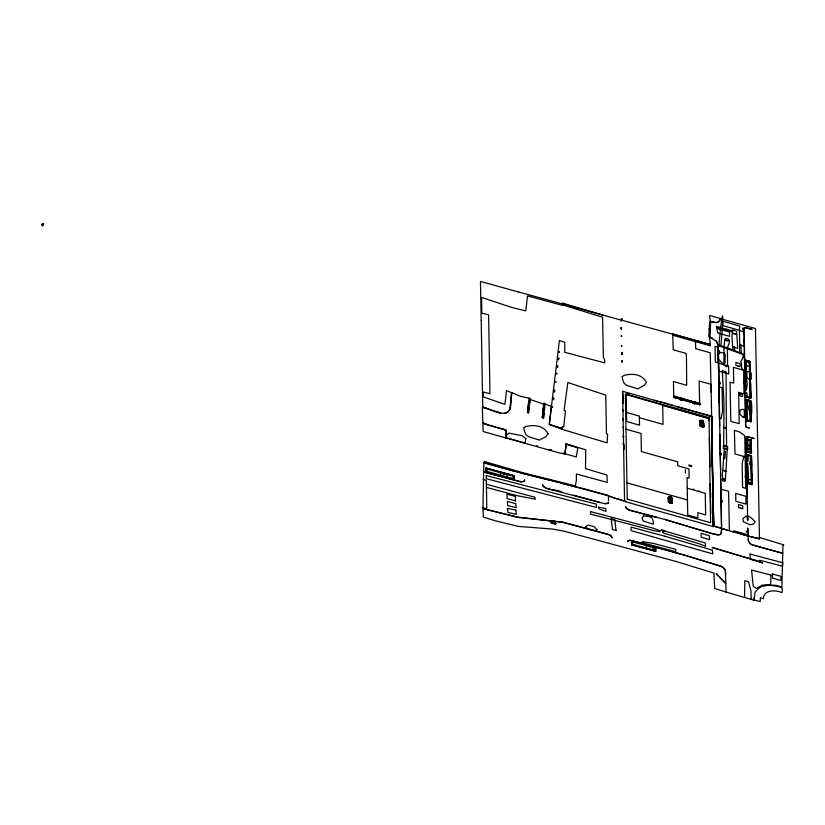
<?xml version="1.0" encoding="UTF-8"?>
<svg xmlns="http://www.w3.org/2000/svg" width="825" height="825" viewBox="0 0 825 825"><rect width="100%" height="100%" fill="white"/><g stroke="black" fill="none" stroke-linecap="round" stroke-linejoin="round"><path stroke-width="1.24" d="M623.226 402.456L622.844 393.04M668.322 498.455L668.26 497.857L668.714 500.775L668.58 498.135M669.446 501.786L671.168 502.363M671.911 499.568C671.622 505.498 672.004 496.712 671.901 499.589M700.456 425.401L700.188 421.967M703.508 423.4C703.22 429.34 703.601 420.544 703.508 423.421M750.379 463.021L751.369 481.79L750.956 483.594L747.512 482.646L747.512 483.378L751.988 484.605L751.472 455.843L746.996 454.554L747.017 455.297L750.461 456.142L750.245 464.568L750.193 461.742M42.168 225.72L42.24 226.122M505.777 430.217L505.869 437.941L559.061 452.843L564.929 453.977L566.208 443.963L585.729 449.78L585.513 468.59L606.994 475.087L607.221 482.408L576.376 473.993L576.386 480.294L575.355 485.873L524.36 473.107L484.378 461.546L484.368 462.433L485.739 463.372L523.617 473.767L584.647 488.926L608.386 495.516L608.407 496.062L626.154 501.713M671.632 500.827C672.695 498.114 667.064 497.98 668.467 500.62M700.074 424.432C700.301 420.028 705.416 423.916 703.436 425.71M670.271 502.734L671.921 502.765L672.035 503.394L668.363 501.93L672.076 503.322L668.611 502.27L668.508 501.6M700.466 425.669C703.457 427.897 706.633 428.299 700.116 425.432M726.371 428.123L726.629 447.088L723.855 445.83L723.669 442.932L724.02 403.848L722.298 370.549L726.062 371.766L726.371 428.134L723.484 427.329L726.382 427.917M718.327 347.212L719.039 386.605M759.536 561.619L712.078 547.48L759.577 561.66L759.588 560.206L782.698 566.259M42.477 225.163C43.447 221.863 41.755 226.834 42.766 223.936C43.065 225.431 41.467 224.936 43.178 224.049M721.504 529.361L721.019 533.796M725.845 583.223L725.99 592.01L753.988 600.208L754.019 598.094M753.988 600.208L755.102 592.257L758.897 587.874M505.838 468.858L483.821 462.526L482.976 508.633L517.657 517.357L562.743 522.338L608.355 534.559L611.48 536.312L612.243 537.921L610.644 535.425L608.458 534.342L562.846 522.122L517.76 517.131L482.976 508.633M746.996 454.657C745.769 459.391 748.718 466.754 748.089 455.524L747.007 454.627L751.462 455.854L751.647 463.433M43.529 224.885L43.385 224.534M669.085 498.125L669.982 498.702L670.034 500.651L668.663 500.115L668.951 498.413M699.93 422.287L701.58 422.534L701.632 424.483L700.27 423.947L700.559 422.245M703.684 427.123C703.993 425.999 702.9 427.876 702.601 426.401L700.745 426.494L701.477 424.401M702.147 421.338L702.188 420.358L701.436 420.152L701.384 421.121L702.199 420.771M750.667 392.752L750.843 398.155L745.934 396.815L750.75 398.093L749.853 361.443L750.709 395.515L750.472 382.346M624.061 444.912L624.061 449.625M670.601 496.939L669.838 496.32L669.787 497.289L669.013 496.464M701.384 421.121L700.611 420.296M671.158 501.435L669.415 500.734L671.189 501.28M702.756 425.267L700.982 424.524L702.787 425.112M750.533 387.637L750.307 379.778L750.616 384.832M763.022 585.791C768.591 585.502 785.132 582.718 781.894 592.628C775.737 589.751 763.641 589.566 763.352 598.744L760.361 597.692L760.227 601.538L754.102 600.002M782.729 565.053L782.791 562.794L749.873 553.977L750.42 559.195L762.692 562.99L759.557 562.011M671.705 501.291L672.189 498.97L672.014 499.517M760.867 586.627C767.683 584.141 775.108 585.698 781.873 587.555L782.956 545.263L783.75 544.882L759.423 537.467L759.402 538.89L748.388 536.085L759.485 538.704L755.473 328.536L720.524 318.698L720.122 320.368M671.571 497.186L671.55 497.712L668.848 496.949M703.168 421.018L702.188 421.276M709.84 345.83L709.923 344.479L672.653 333.991L709.861 344.613M709.242 328.989L709.655 321.853L710.676 322.142L709.892 336.641L708.953 336.239L709.232 328.989L710.48 329.392M703.612 423.349C704.89 423.854 700.342 421.08 700.528 423.895M42.343 224.947L42.828 224.895M675.788 397.897L673.726 397.32L673.447 381.562L686.668 385.275L686.493 358.349L686.194 353.471L673.2 349.748L672.767 335.517L673.509 334.362L602.982 315.14L562.846 303.167L562.619 305.456L527.546 295.886L525.762 310.87L512.542 307.704L481.552 297.423L481.831 313.18L488.586 314.861L488.73 322.317L489.978 393.69L483.213 392.009L483.409 396.949L504.91 404.384L506.488 390.637L520.42 396.268L530.155 398.506L528.464 412.84L527.495 412.459L527.979 407.756M746.202 437.271L746.501 457.029M621.658 352.512L621.617 353.193L621.637 352.553M621.885 353.038L621.926 352.368M622.009 361.288L622.05 360.618M700.456 420.781L700.487 420.255L701.415 421.059M671.375 502.734L671.344 503.271L670.715 500.806M702.972 426.566L702.941 427.103L702.312 424.638M710.304 321.224L714.605 322.389A7.817 4.682 26.4 0 0 718.761 321.719L720.627 318.481L709.469 315.511L710.304 321.224L709.325 337.095L716.244 341.045L718.297 346.283L719.648 426.185M42.446 224.905L42.673 224.513M672.262 502.528L671.024 502.92M703.89 426.143C703.632 424.463 704.602 426.669 702.694 426.855M621.916 360.886L621.772 361.494M621.741 353.337L621.782 352.636M670.972 501.033C669.374 500.352 670.972 497.671 668.26 497.857M701.095 424.442C704.983 422.513 698.61 421.451 702.58 424.865M542.324 417.285L543.562 417.842L542.324 417.285L543.603 404.116L544.108 403.26L545.108 403.838M720.627 473.189L719.142 395.711M718.214 350.78C719.998 349.377 720.472 354.358 718.245 352.11M718.822 382.212C720.607 380.789 721.102 385.78 718.864 383.543M719.988 453.1C721.772 451.677 722.267 456.668 720.019 454.431M721.081 504.91L720.947 497.042M720.978 500.311C722.762 498.888 723.257 503.879 721.009 501.641M744.047 332.124L744.439 327.762L752.153 329.319L745.068 327.412L744.14 328.164L745.707 425.917L746.656 427.133L749.43 428.02L746.532 427.381L745.604 426.133L744.057 332.114L739.458 330.464L739.705 344.788L744.398 346.232L744.253 339.127M743.964 328.659C742.129 326.287 741.953 331.062 743.975 330.01M746.697 472.972L746.79 477.799L746.759 476.077L745.326 475.685L745.357 477.407L746.79 477.799L747.12 496.609M724.773 458.875L725.536 451.244M529.083 407.942L528.516 412.727L527.546 412.49L528.485 403.281M528.588 403.25L527.629 412.428L528.505 412.541M528.433 403.394L529.124 398.155M703.746 425.844L703.777 425.318L703.746 426.009M510.737 401.868L511.871 392.576C509.345 398.681 513.975 411.572 504.817 413.263C497.042 413.81 490.009 409.21 482.738 407.158L481.202 320.853M510.83 401.682L509.314 410.51M529.619 403.673L530.155 398.506M544.005 403.291L542.345 417.563M544.108 403.26L542.427 417.636M555.565 426.742L561.093 428.412L561.021 429.01L607.107 442.87L607.613 434.321L606.447 433.723L605.756 395.154L567.858 382.522L564.073 410.407L565.496 410.902L563.681 426.999L562.248 426.504L561.98 428.701L549.254 424.535L559.402 340.529L564.826 342.396L564.702 352.275L604.673 362.866L604.694 359.958L603.364 357.173L602.59 317.223L562.867 304.961M551.43 406.075L549.347 424.349L561.98 428.701L555.679 426.494M564.929 453.977L566.167 443.963L572.973 446.253M671.694 501.6L671.694 501.074M703.292 425.432L703.405 424.772L702.075 424.607L702.023 422.658L703.044 422.947L703.632 424.834M545.119 403.642L543.5 417.955L542.479 417.522M668.889 500.332L668.714 500.228M700.322 424.586L700.26 424.411M544.036 413.273L543.562 417.842M565.837 445.912L566.167 443.963M673.819 396.474L694.712 402.342L673.932 396.227M549.409 423.947L549.863 424.493M693.485 402.363L673.52 397.207L693.248 402.724C695.32 402.806 697.486 401.971 700.59 403.776M671.684 497.815L671.694 498.578M671.767 501.878L671.818 502.404M703.282 421.647L703.292 422.41M703.364 425.71L703.416 426.236M699.992 421.472L699.951 420.946M668.271 501.218L668.394 500.672M668.848 497.258L668.838 497.774M668.838 497.248L668.827 497.011M668.714 501.342L668.838 500.806M672.127 497.939L671.993 498.341M699.858 421.255L699.971 420.709M700.322 425.174L700.435 424.638M703.612 422.317L703.725 421.771M703.498 425.226L703.374 426.04M558.876 359.019L558.989 358.359M42.601 223.761L42.694 224.359M669.952 498.568C669.745 502.538 668.044 502.507 671.993 502.899M669.745 500.538L669.271 502.105M701.353 424.37L700.868 425.937M712.645 338.363L709.438 336.878L710.304 344.953L695.506 340.756L695.702 348.666L710.243 352.77L711.511 407.973M694.33 403.157L700.198 404.724L681.574 399.548M713.377 526.597L713.388 510.314L713.811 525.473L712.81 525.195L713.738 525.587L713.377 526.597L624.577 501.456L622.617 391.277L711.418 416.419L713.377 526.597L711.48 408.035M43.24 224.153L43.312 224.957M669.498 502.147L669.395 502.765L668.363 501.93L671.024 503.168M42.549 224.08L42.632 224.204M668.374 496.877L668.322 497.362M672.251 501.765L672.179 502.58M700.425 420.832L700.435 421.596M699.992 424.504L700.002 425.267M671.962 503.322L671.179 502.755M509.706 409.52L510.025 408.55M671.364 496.908L671.375 497.289M702.972 420.74L702.972 421.121M668.528 502.363L668.714 501.868L669.395 502.549M482.491 407.859C482.109 405.488 483.924 408.581 482.336 407.818L483.161 431.516L505.869 437.941L505.601 429.825M562.619 305.456L562.846 303.167M622.184 319.182C621.823 321.606 620.008 321.08 621.648 319.028L622.184 319.492L621.648 319.028M620.905 320.822L621.648 319.337M709.098 420.802L709.026 416.955L710.614 522.71L627.237 499.104L627.516 498.537M680.109 399.372L681.316 398.011L680.584 399.877L680.109 399.372L680.584 399.877M680.109 399.743L680.842 397.877M680.584 399.506L681.316 398.011M681.893 398.795L680.831 398.454L700.559 403.992M681.708 399.816L682.914 398.465L682.182 400.331L681.708 399.816L682.182 400.331M681.708 400.197L682.44 398.331M682.182 399.96L682.914 398.465M692.856 402.982L694.062 401.62L693.33 403.487L692.856 402.982L693.33 403.487M692.856 403.353L693.588 401.486M693.33 403.116L694.062 401.62M694.454 403.425L695.661 402.074L694.928 403.941L694.454 403.425L694.928 403.941M694.454 403.807L695.186 401.94M694.928 403.569L695.661 402.074M747.863 531.826L747.811 528.103L747.832 535.982L721.535 528.495L720.813 489.132L728.547 491.298L729.403 530.692M755.411 537.89L759.485 538.704M747.574 516.058L747.677 520.214L747.471 516.275L746.233 515.914L742.758 518.801L743.408 521.761L749.966 524.772L753.194 524.143L755.153 522.101C753.545 519.564 744.831 511.191 747.677 520.235L746.078 437.518L747.12 436.528L754.184 438.508L747.594 436.838L746.171 437.137M725.99 592.01L714.687 588.565L713.945 573.086L675.613 561.34L564.269 531.228L552.771 529.083L518.347 526.412L494.897 520.678L483.306 517.048L483.089 508.406M41.539 224.544L42.054 224.07M668.322 498.104L668.848 501.569M720.483 534.301L721.421 533.022L721.627 528.309L720.772 481.068M750.987 421.668L746.295 420.513L747.368 420.007L747.244 410.242L747.079 400.414L746.006 400.187L745.986 399.434L750.626 400.795L750.987 421.668L746.295 420.513L745.893 399.424L749.626 401.084L749.956 420.647L746.295 419.791L746.305 420.564L751.08 421.73L751.028 419.121M751.152 440.148L751.204 447.738L751.163 440.137L749.915 439.818M757.567 588.864L760.763 586.843M702.25 425.277L701.518 425.205L701.817 422.276M701.838 424.648L701.714 422.462M669.498 500.61L670.395 500.692L670.22 498.444M745.748 360.35L749.842 361.453M750.626 400.795L745.986 399.496L750.719 400.754L750.76 403.373L750.533 400.857L746.512 399.64M507.973 411.933L504.828 413.17M719.761 534.703L720.514 534.229M668.322 501.487L668.363 501.208M703.364 426.659L699.961 425.762L702.622 426.999M700.054 425.71L701.126 426.577M506.014 412.851L507.045 412.418M745.934 396.701L745.934 396.031L747.017 396.278C747.759 387.647 742.748 397.372 747.007 396.258L749.719 397.083L749.492 366.372L748.945 361.783L745.295 360.824L745.79 360.216M668.786 498.661L668.931 500.063M565.022 453.781L576.304 456.937L577.758 447.872L566.074 444.159L567.157 444.489M671.808 500.94L670.477 500.775L670.426 498.826L671.447 499.115L672.024 501.002M669.972 501.239L670.106 498.63L670.56 502.043M719.792 534.631L716.853 534.909L711.47 533.466L664.249 519.307L629.135 510.19L626.134 508.179L625.422 506.395L626.175 508.087L629.238 509.963L656.741 517.399M703.354 423.039L701.962 422.513M621.668 318.656L621.194 319.522M718.926 534.847L711.511 533.393L665.528 519.678M668.869 501.837L671.014 502.538M671.694 499.579L671.798 501.002M703.539 426.721L700.105 425.752L701.064 426.102M555.699 523.71L554.916 521.214L550.605 520.761L551.585 523.287L555.885 523.782L551.647 523.246L550.708 520.822L554.864 521.276L555.699 523.72L551.626 523.256C546.428 517.749 561.938 523.328 550.749 520.905M701.632 425.721L702.158 425.875M555.792 523.741L551.657 523.246M605.003 503.549L607.973 503.353L608.592 502.064L607.922 503.456L604.89 503.766L546.14 488.287L543.118 486.348L542.438 484.564C545.634 491.339 556.493 488.647 562 492.164M626.948 393.907L629.248 394.371M747.491 481.975L751.874 483.223L751.802 480.233L747.44 479.067M671.901 499.238L670.354 498.682M732.414 531.682L733.064 531.826M711.604 416.037L700.497 413.139M711.387 431.465L711.944 431.588L711.985 447.243M659.814 401.723L661.836 402.177M745.367 365.155L749.997 366.578L749.935 361.412L745.274 360.185M561.794 483.027L516.368 471.632M561.691 483.244L608.283 495.722L616.512 498.826M710.191 321.441L714.615 322.493A7.807 4.682 26.4 0 0 718.771 321.822M505.756 433.713L505.56 429.969L486.698 424.7L482.749 422.689M651.956 546.284L655.751 547.284L655.803 551.368L631.568 544.799L631.445 540.746L655.679 547.326L651.956 546.346L655.576 547.387L655.679 551.296L631.661 544.778L632.6 544.294L654.71 550.306L654.772 547.821L632.466 541.86L632.631 545.016L631.672 544.778L631.568 540.942L664.971 549.553L720.947 566.084L723.803 568.085L725.464 570.415L725.732 583.44M569.663 305.951L602.982 315.14M573.963 307.106L518.007 291.823M507.014 469.167L514.078 471.023M573.437 495.155L599.806 502.415M726.969 529.98L713.677 526.061L713.388 510.314M482.976 507.767L486.781 508.778L486.307 480.325L483.099 479.438M502.394 429.144L505.684 430.031M650.389 546.81L648.646 546.336M677.067 406.642L690.484 410.303M751.235 440.107L746.677 438.838L746.934 451.883L751.503 453.183L751.297 442.705L751.41 453.121L751.276 450.563M747.512 483.429L752.08 484.667M747.935 535.765L748.471 535.91L747.935 535.765L748.461 541.643M486.399 484.296L534.528 497.114L535.404 499.177L517.028 495.66L486.472 487.389M518.038 291.864L480.47 281.428L481.202 320.451M668.92 404.229L672.282 405.157M746.934 451.935L751.327 453.059M503.611 473.828L502.714 473.571L504.436 474.055M654.338 400.3L657.803 401.259M642.644 543.469L630.156 540.158L628.268 540.592L627.588 541.932L628.217 540.684L630.063 540.365L642.531 543.685M709.913 345.675L672.757 335.249L672.726 333.939M505.292 477.458L485.946 471.983L485.904 468.002L514.243 475.736L514.346 479.676L500.538 476.077L500.445 472.302M746.419 396.877L750.75 398.093L750.616 395.536M673.705 396.815L680.738 398.753M747.161 439.117L751.059 440.21M673.674 396.113L699.569 403.446M674.283 396.866L677.964 397.908M686.555 400.342L692.691 402.074M695.145 402.775L698.816 403.817M673.633 396.856L681.697 399.176M694.454 402.755L700.291 404.405L693.464 402.404M691.608 410.623L693.371 411.118M694.557 411.458L699.301 412.799M708.747 417.522L625.36 393.917L627.237 499.104M626.495 412.448L639.365 416.099L639.519 425.195L626.66 421.554L626.175 394.556L708.448 418.347L662.712 405.405L663.042 424.39L639.385 417.698M625.608 429.082L641.056 433.455L641.376 451.553L677.665 461.835L677.738 465.754L688.937 468.93L689.102 478.077L687.07 477.5L687.73 515.017L697.898 517.904L697.806 512.676L705.643 514.893L705.262 493.329L699.703 491.752L698.723 490.803L698.734 491.473L693.794 490.081L693.773 489.4L692.804 489.132L692.814 489.802L687.256 488.225M626.598 482.738L687.462 499.971M744.82 370.631L733.435 367.362L733.714 383.109L730.084 382.192L730.806 421.482L739.19 423.627L738.623 392.287L743.995 393.886L743.572 370.27L741.644 368.239L741.551 363.103L740.737 361.597L742.686 358.256L743.284 354.41L744.604 358.813M623.298 419.028L622.751 418.574L623.298 418.729M623.308 419.76L622.772 419.605L623.318 420.069M623.411 427.783L622.865 427.319L623.411 427.474M721.091 528.165L713.677 526.02M698.084 341.076L709.954 344.603M620.905 320.512L621.442 320.667M486.018 471.632L485.987 468.084L514.161 475.788L514.171 479.315M686.843 555.699L721.937 566.723M562.413 304.054L563.217 304.291M741.201 534.012L747.832 535.982C750.348 530.96 743.077 529.433 747.749 532.785M618.059 498.95L625.288 501.188M673.406 334.053L672.726 333.847L672.757 335.249M482.738 407.952L482.738 407.158L500.703 413.005L497.815 412.263M685.627 555.328L631.527 540.829M662.846 402.404L667.807 403.93M693.577 402.074L694.64 402.373M681.605 399.486L680.542 399.156L681.553 399.475M483.007 422.782L486.812 424.514M693.629 402.084L694.691 402.425M693.289 402.765L694.351 403.095M483.017 423.328L505.777 429.98M482.738 407.158L486.564 408.375M680.718 398.795L681.801 399.094M751.255 449.532L746.873 448.346L746.811 445.108L751.214 446.284L751.369 450.543L751.121 442.716M712.13 455.122L713.099 494.567M545.077 404.137L551.286 406.271M529.743 399.352L543.603 404.116M751.895 484.574L751.792 474.169M750.523 401.455L749.585 401.115L747.378 402.363C749.915 415.047 752.4 422.606 751.575 403.58L750.523 401.455L750.544 407.251M751.668 544.562L782.853 553.348L752.678 545.16L749.75 543.283L748.089 539.808M709.252 328.68L710.49 329.257M670.653 501.445C669.261 501.342 671.694 501.868 670.158 498.702M750.152 372.343L751.235 373.127L751.338 379.077L749.286 379.418L746.883 377.726L746.78 371.776L749.141 371.528L750.152 372.343L750.214 375.839M749.781 543.211L750.657 543.933M722.968 567.301L725.402 570.56L725.557 575.262M744.367 417.048L744.243 409.736L742.789 409.313L739.973 410.242L740.056 414.418L742.923 417.161L744.387 417.625L743.841 416.491L744.367 417.068M505.715 429.877L505.869 437.941M713.646 525.442L711.666 416.532L712.037 454.977M716.244 341.107L717.193 342.519M671.024 502.93L671.065 502.652M486.08 471.714L486.059 468.198M702.426 425.535L702.756 426.473M670.828 501.713L671.148 502.642M717.771 343.973L718.183 346.51M751.235 599.363L750.946 590.721L748.584 581.842L744.851 580.594L744.542 597.145M506.932 474.055L507.148 477.861M713.192 518.43L713.738 525.587M749.946 363.959L750.337 371.91M711.232 392.226L710.851 384.264L699.105 380.995L699.713 404.683M652.946 546.666L653.08 550.605M750.028 363.99L750.131 366.578M749.75 361.515L749.801 362.845L745.295 361.412L745.315 362.691C745.8 363.557 744.893 405.436 747.233 384.244C745.955 376.592 746.656 368.528 746.367 361.051L745.181 360.061L745.222 362.66M719.08 397.815L718.926 386.832L722.112 387.688L722.556 411.273L721.122 418.718L719.503 418.275L719.421 410.314M608.386 495.516L608.561 500.424M703.24 424.658L703.158 423.318M751.853 482.048L751.709 474.179M719.101 399.558L719.194 402.621M751.864 479.17L751.42 458.432M750.327 372.457L750.368 374.148M750.936 419.11L750.585 403.373M701.766 422.534L701.827 425.844M711.645 415.955L711.8 423.71M747.471 480.789C746.573 446.758 748.667 470.879 748.584 482.873L747.419 483.347L747.378 480.758M720.803 489.173L720.514 473.416M720.545 469.27L719.771 433.868M709.387 437.477L709.913 466.981M710.212 483.656L710.738 513.16M701.106 425.978L700.992 426.618M690.226 465.382L690.236 466.063M685.358 469.745L685.42 473.158M671.003 502.569L671.014 503.198M750.214 369.043L750.255 371.9M712.387 492.143L712.439 497.269M646.47 548.8L646.418 544.923M701.033 425.607L702.776 426.195L701.044 425.618M642.52 541.623L642.52 542.809L675.716 551.719L675.819 549.388L653.73 543.479L642.52 541.623M513.274 476.221L513.253 479.377L514.274 479.655L513.263 478.593L487.09 471.457L486.007 472.055L487.07 472.323L486.967 469.023L513.274 476.221M717.791 347.067L717.884 362.752L715.357 362.041L715.069 346.304L717.791 347.067M727.423 347.624L727.588 365.784L726.382 366.929L718.431 359.257L718.173 355.235L719.534 352.605L723.876 352.801L725.247 354.688L724.928 363.258L723.938 364.691L718.307 363.134L718.616 371.116L728.774 374.014L728.65 366.104L723.938 364.691L723.948 347.077L724.835 339.085L725.67 339.323A1.516 0.918 26.2 0 0 726.856 340.601L728.867 340.096L729.609 341.787L727.423 347.624M772.499 573.983L772.437 578.119L780.863 580.48L780.935 576.335L772.499 573.983M596.929 529.567C596.423 532.022 585.915 529.093 585.502 526.556L588.215 525.112L594.278 526.711L596.929 529.567M671.416 497.176L671.437 497.155M703.013 421.008L703.044 420.987M746.687 438.89L746.708 439.591L750.152 440.437L749.554 447.129L750.389 452.1L746.934 451.162L746.842 451.863L748.007 451.378L747.78 439.818L746.687 438.89M739.571 326.958L739.468 330.309L722.597 325.504L723.009 321.265L739.602 326.009L739.571 326.958M732.652 330.897L732.621 332.083L716.636 327.566L716.389 326.329L732.652 330.897M671.467 499.537L671.065 500.043L670.643 499.311L671.467 499.537M703.065 423.369L702.663 423.864L702.25 423.142L703.065 423.369M669.817 499.073L669.415 499.568L669.003 498.847L669.817 499.073M701.415 422.905L701.023 423.4L700.6 422.668L701.415 422.905M770.921 575.066L770.663 584.502L762.207 585.183L756.412 588.452L753.235 586.317L751.575 570.044L770.921 575.066M722.803 470.26C721.823 476.035 721.854 478.366 725.227 480.82L724.783 481.171C723.504 481.687 720.73 479.933 722.391 478.655L724.484 479.129L725.34 480.356L727.258 449.213L724.319 447.996L722.803 470.26L725.897 471.075L722.803 470.26M720.431 329.577L718.895 345.479L720.668 345.933C721.648 343.231 724.917 292.256 720.431 329.577M525.824 438.704L525.195 443.128L505.746 437.58L506.168 435.683L508.808 433.084L522.132 435.734L525.824 438.704M745.006 381.686C745.831 386.203 741.211 380.036 745.006 381.686M662.96 531.712L662.527 532.517L664.723 533.424L699.177 543.737L705.633 546.336L705.138 542.912L664.661 530.98L662.547 531.083L662.96 531.712M552.121 406.921L552.626 407.416L552.121 406.921M553.121 399.145L553.627 399.64L553.121 399.145M553.255 398.052L553.761 398.558L553.255 398.052M554.132 391.349L554.637 391.844L554.132 391.349M554.266 390.246L554.771 390.751L554.266 390.246M555.411 381.562L555.916 382.068L555.411 381.562M556.39 373.364L556.896 373.869L556.39 373.364M557.153 366.64L557.659 367.135L557.153 366.64M557.267 365.578L557.772 366.073L557.267 365.578M557.989 359.215L558.494 359.721L557.989 359.215M558.113 358.153L558.607 358.658L558.113 358.153M558.845 351.677L559.35 352.172L558.845 351.677M743.686 354.575L718.946 345.861L719.07 345.087L729.816 348.635L743.686 354.575M732.476 333.156L731.971 336.476L732.652 346.882L737.705 348.325L736.591 331.124L732.394 329.928L732.456 333.187L736.653 334.373L732.476 333.156M524.618 480.067L523.906 481.501L520.822 481.913L483.605 471.983L520.936 481.697L523.947 481.408L524.618 480.067M743.583 457.174L742.149 463.815L742.583 487.431L745.728 488.348L744.748 435.6L739.303 431.815L734.384 430.33L735.013 453.956L745.161 456.854L743.572 456.39L743.583 457.174M739.478 394.278L740.2 396.01L742.232 396.598C743.82 395.371 741.18 393.566 739.912 393.958L739.478 394.278M728.867 340.096L728.31 340.9C727.031 341.395 724.298 339.622 725.938 338.353L728.021 338.858L728.867 340.096M659.845 530.65L660.062 531.805L653.503 530.516L590.545 514.088L590.463 511.582L653.441 528.248L659.845 530.65M548.089 433.795L546.067 436.394L539.54 440.107L528.712 436.724L525.927 434.682L524.607 431.506L523.648 427.886L525.958 426.484C534.229 424.597 543.51 425.349 548.089 433.795M646.511 382.449L644.469 385.11L637.931 388.843L627.072 385.533L624.267 383.512L622.937 380.377L621.978 376.757L624.329 375.272C632.6 373.333 641.912 373.952 646.511 382.449M598.455 507.169L599.043 508.953L605.962 511.376L605.839 508.582L598.455 507.169M643.665 515.883L641.984 517.987L643.252 521.029L653.338 524.226L653.214 520.977L651.925 517.873L648.398 516.306L643.665 515.883M616.038 530.434L612.562 529.609L611.15 518.595L614.759 519.533L616.038 530.434M661.372 530.176L664.641 530.599L661.372 530.176M515.831 510.128L507.416 508.334L507.942 512.428L516.275 514.398L515.831 510.128M734.167 531.764L733.817 530.826L746.068 534.218L746.202 535.136L734.167 531.764M528.052 489.627L486.265 478.706L486.162 475.52L596.289 504.147L596.454 507.437L528.052 489.627M516.048 507.612L507.571 505.55L507.406 501.466L515.842 503.611L516.048 507.612M564.063 453.131L563.527 453.368L564.063 453.131M551.482 450.306L550.935 449.8L551.482 450.306M664.795 536.219L631.022 527.123L631.115 530.63L712.748 553.884L712.387 550.151L664.795 536.219M738.148 366.052L735.972 365.485L735.91 362.484L740.18 363.66L740.221 366.64L738.148 366.052M740.737 508.128L738.561 507.55L738.509 504.57L742.748 505.756L742.82 508.736L740.737 508.128M740.468 494.701L735.694 493.412L735.848 501.249L746.006 504.137L745.852 496.289L740.468 494.701M515.45 500.796L507.004 498.537L506.963 494.134L515.388 496.444L515.45 500.796M724.701 330.629L716.873 328.463L717.729 332.98L729.517 336.332L729.444 331.97L724.701 330.629M725.443 445.985L723.36 445.407L723.391 448.408L727.629 449.635L727.578 446.624L725.443 445.985M739.664 344.778L739.571 352.853L741.324 353.502L740.953 345.139L739.664 344.778M691.597 465.774L688.875 465.001L688.885 465.682L691.618 466.455L691.597 465.774M537.25 445.943L536.724 446.17L537.25 445.943M549.677 449.46L549.151 449.687L549.677 449.46M621.555 327.886L621.019 327.731L621.555 327.886M621.576 329.227L621.029 328.762L621.576 329.227M621.926 346.232L621.39 346.077L621.926 346.232M622.04 353.75L621.493 353.296L622.04 353.75M622.05 354.482L621.514 354.327L622.05 354.482M622.163 362L621.627 361.536L622.163 362M622.978 402.982L622.432 402.517L622.978 402.982M623.174 410.479L622.627 410.025L623.174 410.479M623.184 411.211L622.648 411.056L623.184 411.211M734.528 347.181L732.775 346.675L732.94 350.254L734.693 350.903L734.528 347.181M621.679 336.136L621.143 335.981L621.679 336.136M623.679 436.518L623.143 436.363L623.679 436.518M623.7 443.953L623.164 443.798L623.7 443.953M709.552 539.622L701.188 537.168L701.064 533.321L709.407 535.796L709.552 539.622M716.956 574.324L716.121 573.612L725.309 583.069L716.956 574.324M751.565 466.3L751.472 463.475L751.565 466.311"/></g></svg>
